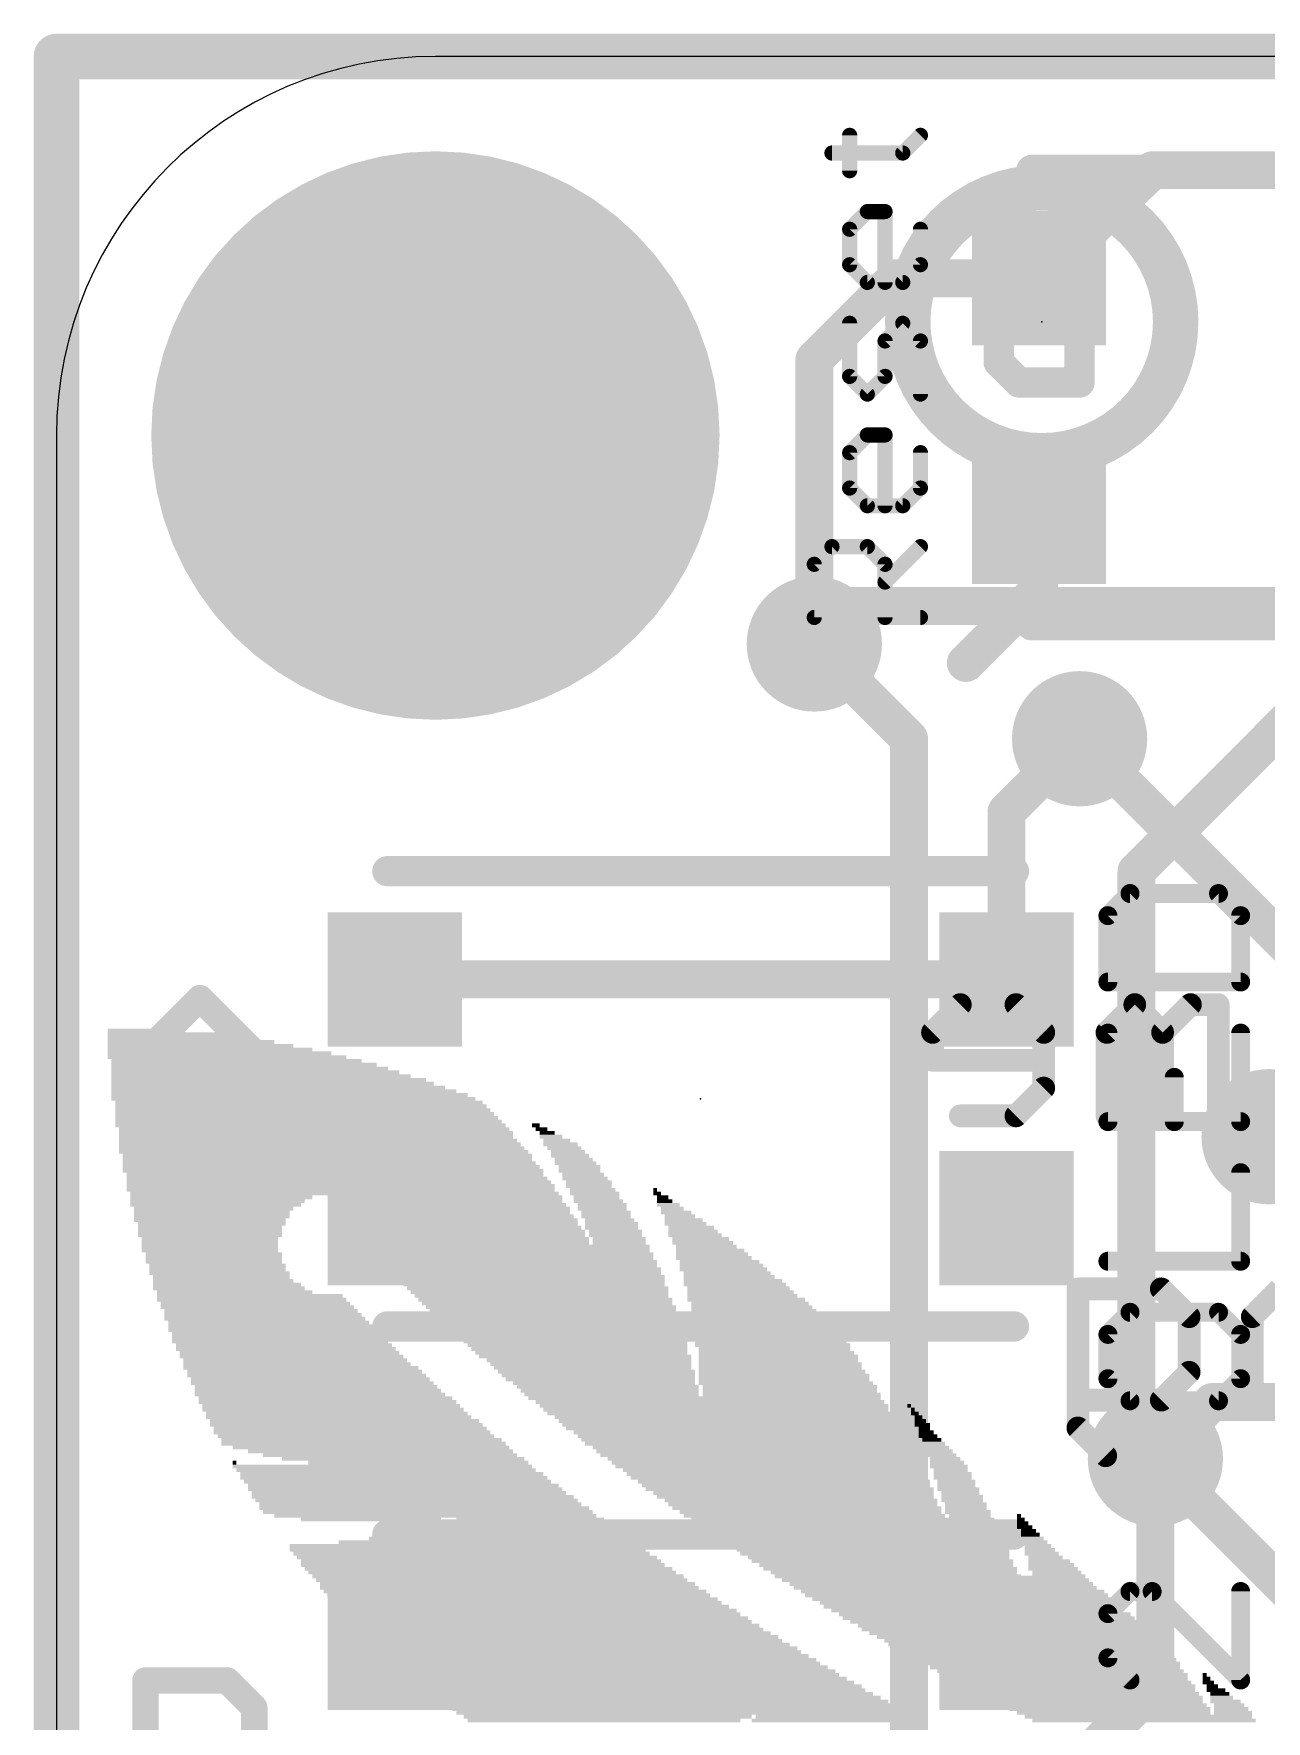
# Model space of a CAD drawing. Extents: x -0.2 to 51, y -0.2 to 23.
# Drawn here: x -0.15 to 8.11, y 11.7 to 23.01 of the extents above; entities that cross this region are included whole.
import ezdxf

# ---------------------------------------------------------------- set-up
doc = ezdxf.new("R2010")
doc.units = 0
for name, color, linetype in [('1', 12, 'CONTINUOUS'), ('16', 132, 'CONTINUOUS'), ('17', 110, 'CONTINUOUS'), ('18', 110, 'CONTINUOUS'), ('20', 53, 'CONTINUOUS'), ('21', 40, 'CONTINUOUS'), ('22', 6, 'CONTINUOUS'), ('23', 53, 'CONTINUOUS'), ('24', 53, 'CONTINUOUS')]:
    doc.layers.add(name, color=color, linetype=linetype)

# ---------------------------------------------------------------- blocks, each defined once
blk = doc.blocks.new('ROUNDP')
at = {"const_width": 0.5}
blk.add_lwpolyline([(0, -0.25, 1), (0, 0.25, 1), (0, -0.25)], format="xyb", dxfattribs=at)
blk = doc.blocks.new('RECT')
blk.add_solid([(-0.5, -0.5), (0.5, -0.5), (-0.5, 0.5), (0.5, 0.5)])
blk = doc.blocks.new('ROUNDV')
at = {"const_width": 0.5}
blk.add_lwpolyline([(0, -0.25, 1), (0, 0.25, 1), (0, -0.25)], format="xyb", dxfattribs=at)

msp = doc.modelspace()

# ---------------------------------------------------------------- linework, layer by layer
at = {"layer": '1'}
for points, const_width in [([(0, 22.86), (0, 0)], 0.3048), ([(50.8, 22.86), (0, 22.86)], 0.3048), ([(6.586, 21.374), (7.348, 22.098)], 0.254), ([(7.348, 22.098), (10.668, 22.098)], 0.254), ([(5.08, 20.828), (5.626, 21.374)], 0.254), ([(5.626, 21.374), (6.586, 21.374)], 0.254), ([(5.08, 18.923), (5.08, 20.828)], 0.254), ([(6.586, 19.774), (6.586, 19.286)], 0.254), ([(6.586, 19.286), (6.096, 18.796)], 0.254), ([(8.636, 18.796), (7.239, 17.399)], 0.254), ([(6.858, 18.288), (6.368, 17.798)], 0.254), ([(6.368, 17.798), (6.368, 16.675)], 0.254), ([(7.239, 17.399), (7.239, 13.716)], 0.254), ([(6.368, 16.675), (2.268, 16.675)], 0.254), ([(7.366, 13.462), (7.747, 13.843)], 0.254), ([(7.747, 13.843), (9.337, 13.843)], 0.254), ([(7.239, 13.716), (7.366, 13.462)], 0.254)]:
    msp.add_lwpolyline(points, dxfattribs=dict(at, const_width=const_width))
for points, const_width in [([(0.0762, 22.86, 1), (-0.0762, 22.86)], 0.1524), ([(0, 22.9362, 1), (0, 22.7838)], 0.1524), ([(7.348, 22.1615, 1), (7.348, 22.0345)], 0.127), ([(7.3917, 22.052, 1), (7.3043, 22.144)], 0.127), ([(5.626, 21.4375, 1), (5.626, 21.3105)], 0.127), ([(5.6709, 21.3291, 1), (5.5811, 21.4189)], 0.127), ([(6.586, 21.3105, 1), (6.586, 21.4375)], 0.127), ([(6.5423, 21.42, 1), (6.6297, 21.328)], 0.127), ([(5.1435, 20.828, 1), (5.0165, 20.828)], 0.127), ([(5.0351, 20.8729, 1), (5.1249, 20.7831)], 0.127), ([(6.6495, 19.774, 1), (6.5225, 19.774)], 0.127), ([(6.5225, 19.286, 1), (6.6495, 19.286)], 0.127), ([(6.6309, 19.2411, 1), (6.5411, 19.3309)], 0.127), ([(5.0165, 18.923, 1), (5.1435, 18.923)], 0.127), ([(6.0511, 18.8409, 1), (6.1409, 18.7511)], 0.127), ([(6.9029, 18.2431, 1), (6.8131, 18.3329)], 0.127), ([(6.4315, 17.798, 1), (6.3045, 17.798)], 0.127), ([(6.3231, 17.8429, 1), (6.4129, 17.7531)], 0.127), ([(7.3025, 17.399, 1), (7.1755, 17.399)], 0.127), ([(7.1941, 17.4439, 1), (7.2839, 17.3541)], 0.127), ([(2.268, 16.7385, 1), (2.268, 16.6115)], 0.127), ([(6.3045, 16.675, 1), (6.4315, 16.675)], 0.127), ([(6.368, 16.6115, 1), (6.368, 16.7385)], 0.127), ([(7.747, 13.9065, 1), (7.747, 13.7795)], 0.127), ([(7.7919, 13.7981, 1), (7.7021, 13.8879)], 0.127), ([(7.2958, 13.7444, 1), (7.1822, 13.6876)], 0.127), ([(7.1755, 13.716, 1), (7.3025, 13.716)], 0.127), ([(7.3211, 13.5069, 1), (7.4109, 13.4171)], 0.127), ([(7.3092, 13.4336, 1), (7.4228, 13.4904)], 0.127)]:
    msp.add_lwpolyline(points, format="xyb", dxfattribs=dict(at, const_width=const_width))
at = {"layer": '16'}
for points, const_width in [([(0, 22.86), (0, 0)], 0.3048), ([(50.8, 22.86), (0, 22.86)], 0.3048), ([(5.08, 18.923), (5.334, 19.177)], 0.254), ([(5.334, 19.177), (10.414, 19.177)], 0.254), ([(5.715, 18.288), (5.08, 18.923)], 0.254), ([(5.715, 4.445), (5.715, 18.288)], 0.254), ([(8.636, 16.51), (6.858, 18.288)], 0.254), ([(7.366, 11.938), (7.366, 13.462)], 0.254), ([(7.366, 13.462), (9.977, 10.851)], 0.254), ([(6.35, 10.922), (7.366, 11.938)], 0.254)]:
    msp.add_lwpolyline(points, dxfattribs=dict(at, const_width=const_width))
for points, const_width in [([(0.0762, 22.86, 1), (-0.0762, 22.86)], 0.1524), ([(0, 22.9362, 1), (0, 22.7838)], 0.1524), ([(5.334, 19.2405, 1), (5.334, 19.1135)], 0.127), ([(5.3789, 19.1321, 1), (5.2891, 19.2219)], 0.127), ([(5.1249, 18.9679, 1), (5.0351, 18.8781)], 0.127), ([(5.0351, 18.9679, 1), (5.1249, 18.8781)], 0.127), ([(5.7785, 18.288, 1), (5.6515, 18.288)], 0.127), ([(5.6701, 18.2431, 1), (5.7599, 18.3329)], 0.127), ([(6.9029, 18.3329, 1), (6.8131, 18.2431)], 0.127), ([(7.4295, 13.462, 1), (7.3025, 13.462)], 0.127), ([(7.4109, 13.5069, 1), (7.3211, 13.4171)], 0.127), ([(7.3025, 11.938, 1), (7.4295, 11.938)], 0.127), ([(7.4109, 11.8931, 1), (7.3211, 11.9829)], 0.127)]:
    msp.add_lwpolyline(points, format="xyb", dxfattribs=dict(at, const_width=const_width))
at = {"layer": '20'}
for p, q in [((48.26, 22.86), (2.54, 22.86)), ((48.26, 22.86), (2.54, 22.86)), ((0, 20.32), (0, 2.54)), ((0, 20.32), (0, 2.54))]:
    msp.add_line(p, q, dxfattribs=at)
msp.add_arc((2.54, 20.32), 2.54, 90, 180, dxfattribs=at)
msp.add_arc((2.54, 20.32), 2.54, 90, 180, dxfattribs=at)
at = {"layer": '21'}
for points, const_width in [([(5.3167, 22.0945), (5.3167, 22.3317)], 0.1016), ([(5.6726, 22.2131), (5.7912, 22.3317)], 0.1016), ([(5.198, 22.2131), (5.6726, 22.2131)], 0.1016), ([(6.536, 22.0994), (10.736, 22.0994)], 0.2032), ([(5.3167, 21.702), (5.4353, 21.8206)], 0.1016), ([(5.4353, 21.8206), (5.5539, 21.8206)], 0.1016), ([(5.5539, 21.8206), (5.5539, 21.346)], 0.1016), ([(5.3167, 21.4647), (5.3167, 21.702)], 0.1016), ([(5.7912, 21.702), (5.7912, 21.4647)], 0.1016), ([(5.4353, 21.346), (5.3167, 21.4647)], 0.1016), ([(5.7912, 21.4647), (5.6726, 21.346)], 0.1016), ([(5.6726, 21.346), (5.4353, 21.346)], 0.1016), ([(5.3167, 20.7163), (5.3167, 21.0722)], 0.1016), ([(5.6726, 21.0722), (5.5539, 20.9535)], 0.1016), ([(5.7912, 20.9535), (5.6726, 21.0722)], 0.1016), ([(5.5539, 20.9535), (5.5539, 20.7163)], 0.1016), ([(5.7912, 20.5976), (5.7912, 20.9535)], 0.1016), ([(5.4353, 20.5976), (5.3167, 20.7163)], 0.1016), ([(5.5539, 20.7163), (5.4353, 20.5976)], 0.1016), ([(5.3167, 20.2051), (5.4353, 20.3238)], 0.1016), ([(5.4353, 20.3238), (5.5539, 20.3238)], 0.1016), ([(5.5539, 20.3238), (5.5539, 19.8492)], 0.1016), ([(5.3167, 19.9679), (5.3167, 20.2051)], 0.1016), ([(5.7912, 20.2051), (5.7912, 19.9679)], 0.1016), ([(5.4353, 19.8492), (5.3167, 19.9679)], 0.1016), ([(5.7912, 19.9679), (5.6726, 19.8492)], 0.1016), ([(5.6726, 19.8492), (5.4353, 19.8492)], 0.1016), ([(5.0794, 19.4567), (5.198, 19.5753)], 0.1016), ([(5.198, 19.5753), (5.4353, 19.5753)], 0.1016), ([(5.4353, 19.5753), (5.5539, 19.4567)], 0.1016), ([(5.5539, 19.3381), (5.7912, 19.5753)], 0.1016), ([(5.0794, 19.1008), (5.0794, 19.4567)], 0.1016), ([(5.5539, 19.4567), (5.5539, 19.1008)], 0.1016), ([(5.7912, 19.1008), (5.0794, 19.1008)], 0.1016), ([(10.736, 19.0486), (6.536, 19.0486)], 0.2032), ([(2.218, 17.4004), (6.418, 17.4004)], 0.2032), ([(7.196, 17.2509), (7.0477, 17.1026)], 0.127), ([(7.7892, 17.2509), (7.196, 17.2509)], 0.127), ([(7.9375, 17.1026), (7.7892, 17.2509)], 0.127), ([(7.0477, 17.1026), (7.0477, 16.6577)], 0.127), ([(7.9375, 16.6577), (7.9375, 17.1026)], 0.127), ([(0.5969, 16.1847), (0.9613, 16.549)], 0.1778), ([(0.9613, 16.549), (1.3257, 16.1847)], 0.1778), ([(7.0477, 16.6577), (7.9375, 16.6577)], 0.127), ([(7.0477, 16.3153), (7.0477, 15.7222)], 0.127), ([(7.9375, 15.7222), (7.9375, 16.3153)], 0.127), ([(0.5969, 15.4559), (0.5969, 16.1847)], 0.1778), ([(1.3257, 16.1847), (1.3257, 15.4559)], 0.1778), ([(0.5969, 16.0025), (1.3257, 16.0025)], 0.1778), ([(7.4926, 15.7222), (7.4926, 16.0188)], 0.127), ([(7.0477, 15.7222), (7.9375, 15.7222)], 0.127), ([(7.9375, 14.7866), (7.9375, 15.3798)], 0.127), ([(7.0477, 14.7866), (7.9375, 14.7866)], 0.127), ([(7.196, 14.4443), (7.0477, 14.296)], 0.127), ([(7.7892, 14.4443), (7.196, 14.4443)], 0.127), ([(7.9375, 14.296), (7.7892, 14.4443)], 0.127), ([(6.418, 14.3496), (2.218, 14.3496)], 0.2032), ([(7.0477, 14.296), (7.0477, 13.9994)], 0.127), ([(7.9375, 13.9994), (7.9375, 14.296)], 0.127), ([(7.0477, 13.9994), (7.196, 13.8511)], 0.127), ([(7.7892, 13.8511), (7.9375, 13.9994)], 0.127), ([(7.196, 13.8511), (7.7892, 13.8511)], 0.127), ([(2.218, 12.9554), (6.418, 12.9554)], 0.2032), ([(7.196, 12.5733), (7.0477, 12.425)], 0.127), ([(7.3443, 12.5733), (7.196, 12.5733)], 0.127), ([(7.9375, 11.9801), (7.3443, 12.5733)], 0.127), ([(7.9375, 12.5733), (7.9375, 11.9801)], 0.127), ([(7.0477, 12.425), (7.0477, 12.1284)], 0.127), ([(7.0477, 12.1284), (7.196, 11.9801)], 0.127), ([(0.5969, 10.8839), (0.5969, 11.977)], 0.1778), ([(0.5969, 11.977), (1.1435, 11.977)], 0.1778), ([(1.1435, 11.977), (1.3257, 11.7948)], 0.1778), ([(1.3257, 11.7948), (1.3257, 11.6127)], 0.1778)]:
    msp.add_lwpolyline(points, dxfattribs=dict(at, const_width=const_width))
for points, const_width in [([(5.3421, 22.3317, 1), (5.2913, 22.3317)], 0.0508), ([(5.8092, 22.3138, 1), (5.7732, 22.3497)], 0.0508), ([(5.198, 22.2385, 1), (5.198, 22.1877)], 0.0508), ([(5.6546, 22.2311, 1), (5.6905, 22.1951)], 0.0508), ([(5.6726, 22.1877, 1), (5.6726, 22.2385)], 0.0508), ([(6.536, 22.1502, 1), (6.536, 22.0486)], 0.1016), ([(5.2913, 22.0945, 1), (5.3421, 22.0945)], 0.0508), ([(5.4353, 21.846, 1), (5.4353, 21.7952)], 0.0508), ([(5.4533, 21.8026, 1), (5.4173, 21.8385)], 0.0508), ([(5.5793, 21.8206, 1), (5.5285, 21.8206)], 0.0508), ([(5.5539, 21.7952, 1), (5.5539, 21.846)], 0.0508), ([(5.3421, 21.702, 1), (5.2913, 21.702)], 0.0508), ([(5.2987, 21.7199, 1), (5.3346, 21.684)], 0.0508), ([(5.8166, 21.702, 1), (5.7658, 21.702)], 0.0508), ([(5.3346, 21.4826, 1), (5.2987, 21.4467)], 0.0508), ([(5.2913, 21.4647, 1), (5.3421, 21.4647)], 0.0508), ([(5.7658, 21.4647, 1), (5.8166, 21.4647)], 0.0508), ([(5.8092, 21.4467, 1), (5.7732, 21.4826)], 0.0508), ([(5.4353, 21.3714, 1), (5.4353, 21.3206)], 0.0508), ([(5.4173, 21.3281, 1), (5.4533, 21.364)], 0.0508), ([(5.6546, 21.364, 1), (5.6905, 21.3281)], 0.0508), ([(5.6726, 21.3206, 1), (5.6726, 21.3714)], 0.0508), ([(5.5285, 21.346, 1), (5.5793, 21.346)], 0.0508), ([(5.3421, 21.0722, 1), (5.2913, 21.0722)], 0.0508), ([(5.6905, 21.0901, 1), (5.6546, 21.0542)], 0.0508), ([(5.6905, 21.0542, 1), (5.6546, 21.0901)], 0.0508), ([(5.5793, 20.9535, 1), (5.5285, 20.9535)], 0.0508), ([(5.536, 20.9715, 1), (5.5719, 20.9356)], 0.0508), ([(5.8166, 20.9535, 1), (5.7658, 20.9535)], 0.0508), ([(5.7732, 20.9356, 1), (5.8092, 20.9715)], 0.0508), ([(5.3346, 20.7342, 1), (5.2987, 20.6983)], 0.0508), ([(5.2913, 20.7163, 1), (5.3421, 20.7163)], 0.0508), ([(5.5285, 20.7163, 1), (5.5793, 20.7163)], 0.0508), ([(5.5719, 20.6983, 1), (5.536, 20.7342)], 0.0508), ([(5.4173, 20.6156, 1), (5.4533, 20.5797)], 0.0508), ([(5.4173, 20.5797, 1), (5.4533, 20.6156)], 0.0508), ([(5.7658, 20.5976, 1), (5.8166, 20.5976)], 0.0508), ([(5.4353, 20.3492, 1), (5.4353, 20.2984)], 0.0508), ([(5.4533, 20.3058, 1), (5.4173, 20.3417)], 0.0508), ([(5.5793, 20.3238, 1), (5.5285, 20.3238)], 0.0508), ([(5.5539, 20.2984, 1), (5.5539, 20.3492)], 0.0508), ([(5.3421, 20.2051, 1), (5.2913, 20.2051)], 0.0508), ([(5.2987, 20.2231, 1), (5.3346, 20.1872)], 0.0508), ([(5.8166, 20.2051, 1), (5.7658, 20.2051)], 0.0508), ([(5.3346, 19.9858, 1), (5.2987, 19.9499)], 0.0508), ([(5.8092, 19.9499, 1), (5.7732, 19.9858)], 0.0508), ([(5.2913, 19.9679, 1), (5.3421, 19.9679)], 0.0508), ([(5.7658, 19.9679, 1), (5.8166, 19.9679)], 0.0508), ([(5.4353, 19.8746, 1), (5.4353, 19.8238)], 0.0508), ([(5.4173, 19.8313, 1), (5.4533, 19.8672)], 0.0508), ([(5.5285, 19.8492, 1), (5.5793, 19.8492)], 0.0508), ([(5.6546, 19.8672, 1), (5.6905, 19.8313)], 0.0508), ([(5.6726, 19.8238, 1), (5.6726, 19.8746)], 0.0508), ([(5.198, 19.6007, 1), (5.198, 19.5499)], 0.0508), ([(5.216, 19.5574, 1), (5.1801, 19.5933)], 0.0508), ([(5.4533, 19.5933, 1), (5.4173, 19.5574)], 0.0508), ([(5.4353, 19.5499, 1), (5.4353, 19.6007)], 0.0508), ([(5.8092, 19.5574, 1), (5.7732, 19.5933)], 0.0508), ([(5.0614, 19.4747, 1), (5.0974, 19.4387)], 0.0508), ([(5.1048, 19.4567, 1), (5.054, 19.4567)], 0.0508), ([(5.5793, 19.4567, 1), (5.5285, 19.4567)], 0.0508), ([(5.536, 19.4387, 1), (5.5719, 19.4747)], 0.0508), ([(5.536, 19.356, 1), (5.5719, 19.3201)], 0.0508), ([(5.0794, 19.1262, 1), (5.0794, 19.0754)], 0.0508), ([(5.054, 19.1008, 1), (5.1048, 19.1008)], 0.0508), ([(5.5285, 19.1008, 1), (5.5793, 19.1008)], 0.0508), ([(5.7912, 19.0754, 1), (5.7912, 19.1262)], 0.0508), ([(6.536, 19.0994, 1), (6.536, 18.9978)], 0.1016), ([(2.218, 17.4512, 1), (2.218, 17.3496)], 0.1016), ([(6.418, 17.3496, 1), (6.418, 17.4512)], 0.1016), ([(7.196, 17.2826, 1), (7.196, 17.2191)], 0.0635), ([(7.2185, 17.2284, 1), (7.1736, 17.2733)], 0.0635), ([(7.8117, 17.2733, 1), (7.7668, 17.2284)], 0.0635), ([(7.7892, 17.2191, 1), (7.7892, 17.2826)], 0.0635), ([(7.0795, 17.1026, 1), (7.016, 17.1026)], 0.0635), ([(7.0253, 17.125, 1), (7.0702, 17.0801)], 0.0635), ([(7.9692, 17.1026, 1), (7.9058, 17.1026)], 0.0635), ([(7.915, 17.0801, 1), (7.96, 17.125)], 0.0635), ([(0.9927, 16.5805, 1), (0.9298, 16.5176)], 0.0889), ([(0.9927, 16.5176, 1), (0.9298, 16.5805)], 0.0889), ([(7.0477, 16.6894, 1), (7.0477, 16.6259)], 0.0635), ([(7.016, 16.6577, 1), (7.0795, 16.6577)], 0.0635), ([(7.9058, 16.6577, 1), (7.9692, 16.6577)], 0.0635), ([(7.9375, 16.6259, 1), (7.9375, 16.6894)], 0.0635), ([(7.0795, 16.3153, 1), (7.016, 16.3153)], 0.0635), ([(7.9692, 16.3153, 1), (7.9058, 16.3153)], 0.0635), ([(0.6413, 16.1847, 1), (0.5524, 16.1847)], 0.0889), ([(0.5655, 16.2161, 1), (0.6283, 16.1532)], 0.0889), ([(1.3701, 16.1847, 1), (1.2812, 16.1847)], 0.0889), ([(1.2942, 16.1532, 1), (1.3571, 16.2161)], 0.0889), ([(0.5969, 16.0469, 1), (0.5969, 15.958)], 0.0889), ([(1.3257, 15.958, 1), (1.3257, 16.0469)], 0.0889), ([(7.5244, 16.0188, 1), (7.4609, 16.0188)], 0.0635), ([(7.0477, 15.7539, 1), (7.0477, 15.6904)], 0.0635), ([(7.016, 15.7222, 1), (7.0795, 15.7222)], 0.0635), ([(7.4609, 15.7222, 1), (7.5244, 15.7222)], 0.0635), ([(7.9058, 15.7222, 1), (7.9692, 15.7222)], 0.0635), ([(7.9375, 15.6904, 1), (7.9375, 15.7539)], 0.0635), ([(0.5524, 15.4559, 1), (0.6413, 15.4559)], 0.0889), ([(1.2812, 15.4559, 1), (1.3701, 15.4559)], 0.0889), ([(7.9692, 15.3798, 1), (7.9058, 15.3798)], 0.0635), ([(7.0477, 14.8184, 1), (7.0477, 14.7549)], 0.0635), ([(7.9058, 14.7866, 1), (7.9692, 14.7866)], 0.0635), ([(7.9375, 14.7549, 1), (7.9375, 14.8184)], 0.0635), ([(7.196, 14.4761, 1), (7.196, 14.4126)], 0.0635), ([(7.2185, 14.4219, 1), (7.1736, 14.4668)], 0.0635), ([(7.8117, 14.4668, 1), (7.7668, 14.4219)], 0.0635), ([(7.7892, 14.4126, 1), (7.7892, 14.4761)], 0.0635), ([(2.218, 14.4004, 1), (2.218, 14.2988)], 0.1016), ([(6.418, 14.2988, 1), (6.418, 14.4004)], 0.1016), ([(7.0795, 14.296, 1), (7.016, 14.296)], 0.0635), ([(7.0253, 14.3185, 1), (7.0702, 14.2736)], 0.0635), ([(7.9692, 14.296, 1), (7.9058, 14.296)], 0.0635), ([(7.915, 14.2736, 1), (7.96, 14.3185)], 0.0635), ([(7.0702, 14.0219, 1), (7.0253, 13.977)], 0.0635), ([(7.016, 13.9994, 1), (7.0795, 13.9994)], 0.0635), ([(7.9058, 13.9994, 1), (7.9692, 13.9994)], 0.0635), ([(7.96, 13.977, 1), (7.915, 14.0219)], 0.0635), ([(7.196, 13.8829, 1), (7.196, 13.8194)], 0.0635), ([(7.7892, 13.8194, 1), (7.7892, 13.8829)], 0.0635), ([(7.1736, 13.8287, 1), (7.2185, 13.8736)], 0.0635), ([(7.7668, 13.8736, 1), (7.8117, 13.8287)], 0.0635), ([(2.218, 13.0062, 1), (2.218, 12.9046)], 0.1016), ([(6.418, 12.9046, 1), (6.418, 13.0062)], 0.1016), ([(7.196, 12.605, 1), (7.196, 12.5415)], 0.0635), ([(7.2185, 12.5508, 1), (7.1736, 12.5957)], 0.0635), ([(7.3668, 12.5957, 1), (7.3219, 12.5508)], 0.0635), ([(7.3443, 12.5415, 1), (7.3443, 12.605)], 0.0635), ([(7.9692, 12.5733, 1), (7.9058, 12.5733)], 0.0635), ([(7.0795, 12.425, 1), (7.016, 12.425)], 0.0635), ([(7.0253, 12.4474, 1), (7.0702, 12.4025)], 0.0635), ([(7.0702, 12.1508, 1), (7.0253, 12.1059)], 0.0635), ([(7.016, 12.1284, 1), (7.0795, 12.1284)], 0.0635), ([(0.6413, 11.977, 1), (0.5524, 11.977)], 0.0889), ([(0.5969, 12.0215, 1), (0.5969, 11.9326)], 0.0889), ([(1.1749, 12.0085, 1), (1.112, 11.9456)], 0.0889), ([(1.1435, 11.9326, 1), (1.1435, 12.0215)], 0.0889), ([(7.1736, 11.9576, 1), (7.2185, 12.0025)], 0.0635), ([(7.9058, 11.9801, 1), (7.9692, 11.9801)], 0.0635), ([(7.915, 11.9576, 1), (7.96, 12.0025)], 0.0635), ([(1.3701, 11.7948, 1), (1.2812, 11.7948)], 0.0889), ([(1.2942, 11.7634, 1), (1.3571, 11.8263)], 0.0889)]:
    msp.add_lwpolyline(points, format="xyb", dxfattribs=dict(at, const_width=const_width))
at = {"layer": '22'}
for points, const_width in [([(6.604, 20.184, 1), (6.604, 21.98, 1), (6.604, 20.184)], 0.3048), ([(6.4513, 21.5399, 1), (6.4513, 21.4383)], 0.1016), ([(6.4872, 21.4532, 1), (6.4153, 21.525)], 0.1016), ([(6.9088, 21.4891, 1), (6.8072, 21.4891)], 0.1016), ([(6.858, 21.4383, 1), (6.858, 21.5399)], 0.1016), ([(6.3665, 21.3535, 1), (6.2649, 21.3535)], 0.1016), ([(6.2798, 21.3894, 1), (6.3516, 21.3176)], 0.1016), ([(6.3516, 20.8471, 1), (6.2798, 20.7753)], 0.1016), ([(6.2649, 20.8112, 1), (6.3665, 20.8112)], 0.1016), ([(6.4513, 20.7264, 1), (6.4513, 20.6248)], 0.1016), ([(6.4153, 20.6397, 1), (6.4872, 20.7115)], 0.1016), ([(6.8072, 20.6756, 1), (6.9088, 20.6756)], 0.1016), ([(6.858, 20.6248, 1), (6.858, 20.7264)], 0.1016), ([(6.0585, 16.5445, 1), (6.0585, 16.4683)], 0.0762), ([(6.0855, 16.4795, 1), (6.0316, 16.5333)], 0.0762), ([(6.4583, 16.5333, 1), (6.4044, 16.4795)], 0.0762), ([(6.4314, 16.4683, 1), (6.4314, 16.5445)], 0.0762), ([(7.2549, 16.5333, 1), (7.201, 16.4795)], 0.0762), ([(7.2549, 16.4795, 1), (7.201, 16.5333)], 0.0762), ([(7.6008, 16.5445, 1), (7.6008, 16.4683)], 0.0762), ([(7.6277, 16.4795, 1), (7.5738, 16.5333)], 0.0762), ([(7.8253, 16.5064, 1), (7.7491, 16.5064)], 0.0762), ([(7.7872, 16.4683, 1), (7.7872, 16.5445)], 0.0762), ([(5.8451, 16.3469, 1), (5.899, 16.293)], 0.0762), ([(5.9102, 16.32, 1), (5.834, 16.32)], 0.0762), ([(6.6559, 16.32, 1), (6.5797, 16.32)], 0.0762), ([(6.5909, 16.293, 1), (6.6447, 16.3469)], 0.0762), ([(7.0145, 16.3469, 1), (7.0684, 16.293)], 0.0762), ([(7.0796, 16.32, 1), (7.0034, 16.32)], 0.0762), ([(7.4524, 16.32, 1), (7.3762, 16.32)], 0.0762), ([(7.3874, 16.3469, 1), (7.4413, 16.293)], 0.0762), ([(7.3874, 16.293, 1), (7.4413, 16.3469)], 0.0762), ([(5.8721, 16.1716, 1), (5.8721, 16.0954)], 0.0762), ([(5.834, 16.1335, 1), (5.9102, 16.1335)], 0.0762), ([(6.6178, 16.0954, 1), (6.6178, 16.1716)], 0.0762), ([(6.5797, 15.9471, 1), (6.6559, 15.9471)], 0.0762), ([(6.6447, 15.9202, 1), (6.5909, 15.9741)], 0.0762), ([(6.0585, 15.7988, 1), (6.0585, 15.7226)], 0.0762), ([(6.4314, 15.7226, 1), (6.4314, 15.7988)], 0.0762), ([(6.4044, 15.7876, 1), (6.4583, 15.7338)], 0.0762), ([(7.0034, 15.7607, 1), (7.0796, 15.7607)], 0.0762), ([(7.3762, 15.7607, 1), (7.4524, 15.7607)], 0.0762), ([(7.7491, 15.7607, 1), (7.8253, 15.7607)], 0.0762), ([(6.8847, 14.6014, 1), (6.8085, 14.6014)], 0.0762), ([(6.8466, 14.6395, 1), (6.8466, 14.5633)], 0.0762), ([(7.4328, 14.6283, 1), (7.3789, 14.5745)], 0.0762), ([(7.4059, 14.5633, 1), (7.4059, 14.6395)], 0.0762), ([(7.6304, 14.415, 1), (7.5542, 14.415)], 0.0762), ([(7.5653, 14.388, 1), (7.6192, 14.4419)], 0.0762), ([(7.989, 14.4419, 1), (8.0429, 14.388)], 0.0762), ([(8.0541, 14.415, 1), (7.9779, 14.415)], 0.0762), ([(7.5542, 14.0421, 1), (7.6304, 14.0421)], 0.0762), ([(7.6192, 14.0152, 1), (7.5653, 14.0691)], 0.0762), ([(6.8466, 13.8938, 1), (6.8466, 13.8176)], 0.0762), ([(7.3789, 13.8826, 1), (7.4328, 13.8288)], 0.0762), ([(7.4059, 13.8176, 1), (7.4059, 13.8938)], 0.0762), ([(7.9779, 13.8557, 1), (8.0541, 13.8557)], 0.0762), ([(6.8735, 13.6962, 1), (6.8196, 13.6423)], 0.0762), ([(6.8085, 13.6693, 1), (6.8847, 13.6693)], 0.0762), ([(7.033, 13.521, 1), (7.033, 13.4448)], 0.0762), ([(7.0061, 13.4559, 1), (7.06, 13.5098)], 0.0762), ([(7.2194, 13.4448, 1), (7.2194, 13.521)], 0.0762)]:
    msp.add_lwpolyline(points, format="xyb", dxfattribs=dict(at, const_width=const_width))
for points, const_width in [([(6.3157, 21.3535), (6.4513, 21.4891)], 0.2032), ([(6.4513, 21.4891), (6.858, 21.4891)], 0.2032), ([(6.858, 21.4891), (6.858, 20.6756)], 0.2032), ([(6.3157, 20.8112), (6.3157, 21.3535)], 0.2032), ([(6.4513, 20.6756), (6.3157, 20.8112)], 0.2032), ([(6.858, 20.6756), (6.4513, 20.6756)], 0.2032), ([(6.0585, 16.5064), (5.8721, 16.32)], 0.1524), ([(6.4314, 16.5064), (6.0585, 16.5064)], 0.1524), ([(6.6178, 16.32), (6.4314, 16.5064)], 0.1524), ([(7.2279, 16.5064), (7.0415, 16.32)], 0.1524), ([(7.4143, 16.32), (7.2279, 16.5064)], 0.1524), ([(7.6008, 16.5064), (7.4143, 16.32)], 0.1524), ([(7.7872, 16.5064), (7.6008, 16.5064)], 0.1524), ([(7.7872, 15.7607), (7.7872, 16.5064)], 0.1524), ([(5.8721, 16.32), (5.8721, 16.1335)], 0.1524), ([(6.6178, 15.9471), (6.6178, 16.32)], 0.1524), ([(7.0415, 16.32), (7.0415, 15.7607)], 0.1524), ([(7.4143, 16.32), (7.4143, 15.7607)], 0.1524), ([(5.8721, 16.1335), (6.6178, 16.1335)], 0.1524), ([(6.4314, 15.7607), (6.6178, 15.9471)], 0.1524), ([(6.0585, 15.7607), (6.4314, 15.7607)], 0.1524), ([(6.8466, 13.6693), (6.8466, 14.6014)], 0.1524), ([(6.8466, 14.6014), (7.4059, 14.6014)], 0.1524), ([(7.4059, 14.6014), (7.5923, 14.415)], 0.1524), ([(8.2024, 14.6014), (8.016, 14.415)], 0.1524), ([(7.5923, 14.415), (7.5923, 14.0421)], 0.1524), ([(8.016, 14.415), (8.016, 13.8557)], 0.1524), ([(7.5923, 14.0421), (7.4059, 13.8557)], 0.1524), ([(7.4059, 13.8557), (6.8466, 13.8557)], 0.1524), ([(7.033, 13.4829), (6.8466, 13.6693)], 0.1524), ([(7.2194, 13.4829), (7.033, 13.4829)], 0.1524)]:
    msp.add_lwpolyline(points, dxfattribs=dict(at, const_width=const_width))
at = {"layer": '23'}
msp.add_point((4.318, 15.875), dxfattribs=at)
at = {"layer": '24'}
msp.add_point((6.604, 21.082), dxfattribs=at)

# ---------------------------------------------------------------- block references
at = {"layer": '1', "xscale": 0.9, "yscale": 0.9, "rotation": 180}
for p in [(6.586, 21.374), (6.586, 19.774), (2.268, 16.675), (6.368, 16.675), (2.268, 15.075), (6.368, 15.075)]:
    msp.add_blockref('RECT', p, dxfattribs=at)
at = {"layer": '1', "xscale": 0.9, "yscale": 0.9}
for p in [(2.268, 12.23), (6.368, 12.23)]:
    msp.add_blockref('RECT', p, dxfattribs=at)
at = {"layer": '17', "xscale": 3.81, "yscale": 3.81}
msp.add_blockref('ROUNDP', (2.54, 20.32), dxfattribs=at)
msp.add_blockref('ROUNDP', (2.54, 20.32), dxfattribs=at)
at = {"layer": '18', "xscale": 0.9064, "yscale": 0.9064}
for p in [(5.08, 18.923), (5.08, 18.923), (6.858, 18.288), (6.858, 18.288), (8.128, 15.621), (8.128, 15.621), (7.366, 13.462), (7.366, 13.462)]:
    msp.add_blockref('ROUNDV', p, dxfattribs=at)
at = {"layer": '22', "yscale": 0.0254, "rotation": 180}
for p, xscale in [((0.5715, 16.3322), 0.4572), ((0.7239, 16.3068), 0.762), ((0.8255, 16.2814), 0.9652), ((0.9017, 16.256), 1.1176), ((0.9652, 16.2306), 1.2446), ((1.0287, 16.2052), 1.3716), ((1.0922, 16.1798), 1.4986), ((1.143, 16.1544), 1.6002), ((1.2065, 16.129), 1.6764), ((1.2573, 16.1036), 1.778), ((1.2954, 16.0782), 1.8542), ((1.3335, 16.0528), 1.9304), ((1.3716, 16.0274), 2.0066), ((1.4224, 16.002), 2.1082), ((1.4478, 15.9766), 2.159), ((1.4859, 15.9512), 2.2352), ((1.524, 15.9258), 2.3114), ((1.5621, 15.9004), 2.3876), ((1.5875, 15.875), 2.4384), ((1.6256, 15.8496), 2.4638), ((1.6383, 15.8242), 2.4892), ((1.651, 15.7988), 2.5146), ((1.6637, 15.7734), 2.54), ((1.6764, 15.748), 2.5654), ((1.6891, 15.7226), 2.5908), ((1.7018, 15.6972), 2.6162), ((1.7272, 15.6718), 2.6162), ((1.7399, 15.6464), 2.6416), ((1.7399, 15.621), 2.6416), ((1.7526, 15.5956), 2.667), ((3.2131, 15.6972), 0.0508), ((3.2512, 15.6718), 0.0762), ((3.2893, 15.6464), 0.1016), ((3.3147, 15.621), 0.1524), ((3.3528, 15.5956), 0.1778), ((1.7653, 15.5702), 2.6924), ((1.778, 15.5448), 2.7178), ((1.7907, 15.5194), 2.7432), ((1.8161, 15.494), 2.7432), ((3.3782, 15.5702), 0.2286), ((3.4036, 15.5448), 0.2286), ((3.429, 15.5194), 0.2286), ((3.4417, 15.494), 0.254), ((1.8161, 15.4686), 2.7432), ((1.8288, 15.4432), 2.7686), ((1.8415, 15.4178), 2.794), ((1.8542, 15.3924), 2.8194), ((3.4671, 15.4686), 0.254), ((3.4798, 15.4432), 0.2794), ((3.5052, 15.4178), 0.2794), ((3.5052, 15.3924), 0.2794), ((1.8669, 15.367), 2.794), ((1.8796, 15.3416), 2.8194), ((1.8923, 15.3162), 2.8448), ((1.905, 15.2908), 2.8702), ((1.905, 15.2654), 2.8702), ((3.5306, 15.367), 0.2794), ((3.5433, 15.3416), 0.3048), ((3.5687, 15.3162), 0.3048), ((3.5687, 15.2908), 0.3048), ((3.5941, 15.2654), 0.3048), ((4.0132, 15.2654), 0.0254), ((1.9304, 15.24), 2.8702), ((1.1049, 15.2146), 1.2192), ((1.0795, 15.1892), 1.1684), ((1.0668, 15.1638), 1.143), ((2.667, 15.2146), 1.4478), ((2.6924, 15.1892), 1.397), ((2.7178, 15.1638), 1.397), ((3.6068, 15.24), 0.3302), ((3.6195, 15.2146), 0.3048), ((3.6322, 15.1892), 0.3302), ((3.6576, 15.1638), 0.3302), ((4.0259, 15.24), 0.0508), ((4.064, 15.2146), 0.0762), ((4.0767, 15.1892), 0.1016), ((4.1021, 15.1638), 0.1524), ((1.0541, 15.1384), 1.0668), ((1.0414, 15.113), 1.0414), ((1.0414, 15.0876), 1.0414), ((1.0287, 15.0622), 1.016), ((1.0414, 15.0368), 0.9906), ((2.7559, 15.1384), 1.3716), ((2.7559, 15.113), 1.3716), ((2.7813, 15.0876), 1.3716), ((2.8067, 15.0622), 1.3716), ((2.8067, 15.0368), 1.3716), ((3.6576, 15.1384), 0.3302), ((3.683, 15.113), 0.3302), ((3.683, 15.0876), 0.3302), ((3.7084, 15.0622), 0.3302), ((3.7211, 15.0368), 0.3556), ((4.1275, 15.1384), 0.1524), ((4.1529, 15.113), 0.2032), ((4.1783, 15.0876), 0.2032), ((4.2037, 15.0622), 0.254), ((4.2164, 15.0368), 0.2794), ((1.0287, 15.0114), 0.9652), ((1.0287, 14.986), 0.9652), ((1.0287, 14.9606), 0.9652), ((1.0287, 14.9352), 0.9144), ((2.8321, 15.0114), 1.3716), ((2.8448, 14.986), 1.397), ((2.8448, 14.9606), 1.397), ((2.8702, 14.9352), 1.397), ((3.7211, 15.0114), 0.3556), ((3.7465, 14.986), 0.3556), ((3.7465, 14.9606), 0.3556), ((3.7719, 14.9352), 0.3556), ((4.2545, 15.0114), 0.3048), ((4.2672, 14.986), 0.3302), ((4.2799, 14.9606), 0.3556), ((4.318, 14.9352), 0.381), ((1.0287, 14.9098), 0.9144), ((1.0287, 14.8844), 0.9144), ((1.0287, 14.859), 0.9144), ((1.0541, 14.8336), 0.9144), ((1.0541, 14.8082), 0.9144), ((3.0734, 14.8336), 1.8542), ((3.0734, 14.8082), 1.8542), ((2.8702, 14.9098), 1.397), ((3.0734, 14.8844), 1.8034), ((3.0734, 14.859), 1.8034), ((3.7719, 14.9098), 0.3556), ((4.3307, 14.9098), 0.4064), ((4.3561, 14.8844), 0.4064), ((4.3815, 14.859), 0.4572), ((4.3942, 14.8336), 0.4826), ((4.4069, 14.8082), 0.508), ((1.0541, 14.7828), 0.9144), ((1.0795, 14.7574), 0.9144), ((1.0795, 14.732), 0.9144), ((1.0922, 14.7066), 0.9398), ((3.0988, 14.7828), 1.8542), ((3.1115, 14.7574), 1.8288), ((3.1369, 14.732), 1.8288), ((3.1496, 14.7066), 1.8034), ((4.445, 14.7828), 0.5334), ((4.4577, 14.7574), 0.5588), ((4.4704, 14.732), 0.5842), ((4.4958, 14.7066), 0.5842), ((1.1049, 14.6812), 0.9144), ((1.1176, 14.6558), 0.9398), ((1.143, 14.6304), 0.9906), ((1.1557, 14.605), 1.016), ((1.1938, 14.5796), 1.0414), ((3.175, 14.6812), 1.8034), ((3.1877, 14.6558), 1.778), ((3.2004, 14.6304), 1.7526), ((3.2258, 14.605), 1.7526), ((3.2385, 14.5796), 1.7272), ((4.5085, 14.6812), 0.6096), ((4.5339, 14.6558), 0.6604), ((4.5466, 14.6304), 0.6858), ((4.572, 14.605), 0.6858), ((4.5847, 14.5796), 0.7112), ((1.2954, 14.5542), 1.2446), ((1.3081, 14.5288), 1.27), ((1.3335, 14.5034), 1.27), ((1.3462, 14.478), 1.2954), ((3.2512, 14.5542), 1.7018), ((3.2766, 14.5288), 1.7018), ((3.2893, 14.5034), 1.6764), ((3.3147, 14.478), 1.6764), ((4.5974, 14.5542), 0.7366), ((4.6228, 14.5288), 0.7874), ((4.6482, 14.5034), 0.7874), ((4.6609, 14.478), 0.8128), ((1.3716, 14.4526), 1.2954), ((1.3843, 14.4272), 1.3208), ((1.397, 14.4018), 1.3462), ((1.4224, 14.3764), 1.3462), ((1.4351, 14.351), 1.3716), ((3.3274, 14.4526), 1.651), ((3.3401, 14.4272), 1.6256), ((3.3655, 14.4018), 1.6256), ((3.3782, 14.3764), 1.6002), ((3.4036, 14.351), 1.5494), ((4.6736, 14.4526), 0.8382), ((4.6863, 14.4272), 0.8636), ((4.699, 14.4018), 0.889), ((4.7244, 14.3764), 0.889), ((4.7371, 14.351), 0.9144), ((1.4478, 14.3256), 1.397), ((1.4732, 14.3002), 1.397), ((1.4859, 14.2748), 1.4224), ((1.4986, 14.2494), 1.4478), ((3.429, 14.3256), 1.5494), ((3.4417, 14.3002), 1.524), ((3.4544, 14.2748), 1.4986), ((3.4798, 14.2494), 1.4986), ((4.7498, 14.3256), 0.9398), ((4.7625, 14.3002), 0.9652), ((4.7752, 14.2748), 0.9906), ((4.7879, 14.2494), 1.016), ((1.524, 14.224), 1.4478), ((1.5367, 14.1986), 1.4732), ((1.5621, 14.1732), 1.4732), ((1.5748, 14.1478), 1.4986), ((3.4925, 14.224), 1.4732), ((3.5052, 14.1986), 1.4478), ((3.5179, 14.1732), 1.4224), ((3.5433, 14.1478), 1.4224), ((4.8006, 14.224), 1.0414), ((4.8133, 14.1986), 1.016), ((4.826, 14.1732), 1.0414), ((4.8387, 14.1478), 1.0668), ((1.6002, 14.1224), 1.4986), ((1.6129, 14.097), 1.524), ((1.6383, 14.0716), 1.5748), ((1.6637, 14.0462), 1.5748), ((1.6764, 14.0208), 1.6002), ((3.5687, 14.1224), 1.3716), ((3.5814, 14.097), 1.3462), ((3.5941, 14.0716), 1.3208), ((3.6195, 14.0462), 1.3208), ((3.6322, 14.0208), 1.2954), ((4.8387, 14.1224), 1.0668), ((4.8514, 14.097), 1.0922), ((4.8514, 14.0716), 1.0922), ((4.8641, 14.0462), 1.1176), ((4.8768, 14.0208), 1.143), ((1.7018, 13.9954), 1.6002), ((1.7145, 13.97), 1.6256), ((1.7399, 13.9446), 1.6256), ((1.7526, 13.9192), 1.651), ((3.6449, 13.9954), 1.27), ((3.6703, 13.97), 1.2192), ((3.6957, 13.9446), 1.2192), ((3.7084, 13.9192), 1.1938), ((4.8768, 13.9954), 1.143), ((4.8895, 13.97), 1.1684), ((4.9149, 13.9446), 1.1684), ((4.9149, 13.9192), 1.1684), ((1.7653, 13.8938), 1.6764), ((1.8034, 13.8684), 1.7018), ((1.8161, 13.843), 1.7272), ((1.8415, 13.8176), 1.7272), ((1.8542, 13.7922), 1.7526), ((3.7211, 13.8938), 1.1684), ((4.3434, 13.8684), 2.3622), ((4.3815, 13.843), 2.3368), ((4.4069, 13.8176), 2.3368), ((4.4196, 13.7922), 2.3114), ((4.9276, 13.8938), 1.1938), ((5.715, 13.8176), 0.0254), ((5.7404, 13.7922), 0.0254), ((1.8796, 13.7668), 1.7526), ((1.8923, 13.7414), 1.778), ((1.9304, 13.716), 1.8034), ((1.9431, 13.6906), 1.8288), ((4.445, 13.7668), 2.3114), ((4.4704, 13.7414), 2.2606), ((4.4958, 13.716), 2.2606), ((4.5085, 13.6906), 2.2352), ((5.7531, 13.7668), 0.0508), ((5.7785, 13.7414), 0.0508), ((5.7912, 13.716), 0.0762), ((5.8039, 13.6906), 0.1016), ((1.9685, 13.6652), 1.8288), ((1.9812, 13.6398), 1.8542), ((2.0066, 13.6144), 1.8542), ((2.0447, 13.589), 1.8796), ((2.0574, 13.5636), 1.905), ((4.5339, 13.6652), 2.2352), ((4.572, 13.6398), 2.2098), ((4.5847, 13.6144), 2.1844), ((4.6101, 13.589), 2.1844), ((4.6228, 13.5636), 2.159), ((5.8166, 13.6652), 0.0762), ((5.8293, 13.6398), 0.1016), ((5.842, 13.6144), 0.127), ((5.8674, 13.589), 0.127), ((5.8801, 13.5636), 0.1524), ((2.1082, 13.5382), 1.8542), ((2.1717, 13.5128), 1.778), ((2.2352, 13.4874), 1.7018), ((2.3241, 13.462), 1.6256), ((4.6609, 13.5382), 2.1336), ((4.6736, 13.5128), 2.1082), ((4.699, 13.4874), 2.1082), ((4.7244, 13.462), 2.0574), ((5.9055, 13.5382), 0.1524), ((5.9182, 13.5128), 0.1778), ((5.9309, 13.4874), 0.2032), ((5.9563, 13.462), 0.2032), ((1.1938, 13.4366), 0.0254), ((2.1844, 13.4112), 2.0066), ((2.2098, 13.3858), 2.0066), ((2.2479, 13.3604), 2.032), ((2.2606, 13.335), 2.0574), ((2.4257, 13.4366), 1.4732), ((4.7498, 13.4366), 2.0574), ((4.7625, 13.4112), 2.032), ((4.8006, 13.3858), 2.0066), ((4.8133, 13.3604), 1.9812), ((4.8387, 13.335), 1.9812), ((5.969, 13.4366), 0.2286), ((5.9817, 13.4112), 0.254), ((5.9944, 13.3858), 0.2286), ((6.0071, 13.3604), 0.254), ((6.0071, 13.335), 0.254), ((2.286, 13.3096), 2.0574), ((2.3241, 13.2842), 2.0828), ((2.3368, 13.2588), 2.1082), ((2.3622, 13.2334), 2.1082), ((4.8768, 13.3096), 1.9558), ((4.8895, 13.2842), 1.9304), ((4.9149, 13.2588), 1.9304), ((4.9403, 13.2334), 1.8796), ((6.0325, 13.3096), 0.254), ((6.0325, 13.2842), 0.254), ((6.0452, 13.2588), 0.2794), ((6.0579, 13.2334), 0.254), ((2.3876, 13.208), 2.159), ((2.413, 13.1826), 2.159), ((2.4384, 13.1572), 2.159), ((2.4638, 13.1318), 2.2098), ((2.4892, 13.1064), 2.2098), ((4.953, 13.208), 1.8542), ((4.9911, 13.1826), 1.8288), ((5.0038, 13.1572), 1.8034), ((5.0292, 13.1318), 1.8034), ((5.0546, 13.1064), 1.7526), ((6.0706, 13.208), 0.2794), ((6.0706, 13.1826), 0.2794), ((6.096, 13.1572), 0.2794), ((6.096, 13.1318), 0.2794), ((6.1087, 13.1064), 0.3048), ((2.54, 13.081), 2.159), ((2.1082, 13.0556), 0.9398), ((3.1115, 13.0048), 1.2192), ((3.1496, 13.0302), 1.0922), ((3.175, 13.0556), 0.9906), ((5.08, 13.081), 1.7526), ((5.2705, 13.0556), 2.032), ((5.2832, 13.0302), 2.0066), ((5.3213, 13.0048), 1.9812), ((6.1214, 13.081), 0.2794), ((6.4516, 13.081), 0.0254), ((6.4643, 13.0556), 0.0508), ((6.477, 13.0302), 0.0762), ((6.4897, 13.0048), 0.1016), ((2.8829, 12.9032), 1.9812), ((2.9591, 12.9286), 1.7272), ((3.0226, 12.954), 1.5494), ((3.0861, 12.9794), 1.3716), ((5.334, 12.9794), 1.9558), ((5.3721, 12.954), 1.9304), ((5.3848, 12.9286), 1.905), ((5.4229, 12.9032), 1.8796), ((6.5151, 12.9794), 0.1016), ((6.5278, 12.954), 0.127), ((6.5405, 12.9286), 0.1524), ((6.5659, 12.9032), 0.1524), ((2.7305, 12.8778), 2.3368), ((2.7559, 12.8524), 2.3876), ((2.7813, 12.827), 2.3876), ((2.8194, 12.8016), 2.413), ((2.8448, 12.7762), 2.413), ((5.4356, 12.8778), 1.8542), ((5.4737, 12.8524), 1.8288), ((5.4864, 12.827), 1.8034), ((5.5118, 12.8016), 1.7526), ((5.5372, 12.7762), 1.7526), ((6.5786, 12.8778), 0.1778), ((6.5913, 12.8524), 0.2032), ((6.604, 12.827), 0.2286), ((6.6294, 12.8016), 0.2286), ((6.6548, 12.7762), 0.2794), ((2.8575, 12.7508), 2.4384), ((2.8956, 12.7254), 2.4638), ((2.921, 12.7), 2.4638), ((2.9591, 12.6746), 2.4892), ((5.5626, 12.7508), 1.7018), ((5.588, 12.7254), 1.7018), ((5.6134, 12.7), 1.651), ((5.6388, 12.6746), 1.651), ((6.6675, 12.7508), 0.3048), ((6.6802, 12.7254), 0.3302), ((6.7056, 12.7), 0.3302), ((6.7183, 12.6746), 0.3556), ((2.9845, 12.6492), 2.4892), ((3.0226, 12.6238), 2.5146), ((3.0353, 12.5984), 2.54), ((3.0734, 12.573), 2.5654), ((3.0988, 12.5476), 2.5654), ((5.6642, 12.6492), 1.6002), ((5.6896, 12.6238), 1.5494), ((5.715, 12.5984), 1.5494), ((5.7404, 12.573), 1.4986), ((5.7658, 12.5476), 1.4986), ((6.731, 12.6492), 0.381), ((6.7437, 12.6238), 0.4064), ((6.7691, 12.5984), 0.4064), ((6.7945, 12.573), 0.4572), ((6.8072, 12.5476), 0.4826), ((3.1369, 12.5222), 2.5908), ((3.1623, 12.4968), 2.5908), ((3.2004, 12.4714), 2.6162), ((3.2385, 12.446), 2.6416), ((5.7912, 12.5222), 1.4478), ((5.8293, 12.4968), 1.4224), ((5.842, 12.4714), 1.397), ((5.8674, 12.446), 1.3462), ((6.8199, 12.5222), 0.508), ((6.8453, 12.4968), 0.508), ((6.858, 12.4714), 0.5334), ((6.8707, 12.446), 0.5588), ((3.2639, 12.4206), 2.6416), ((3.302, 12.3952), 2.667), ((3.3274, 12.3698), 2.667), ((3.3655, 12.3444), 2.6924), ((3.3909, 12.319), 2.6924), ((5.9055, 12.4206), 1.3208), ((5.9182, 12.3952), 1.2954), ((5.9563, 12.3698), 1.27), ((5.9817, 12.3444), 1.2192), ((5.9944, 12.319), 1.1938), ((6.8961, 12.4206), 0.6096), ((6.9215, 12.3952), 0.6096), ((6.9342, 12.3698), 0.635), ((6.9469, 12.3444), 0.6604), ((6.9596, 12.319), 0.6858), ((3.429, 12.2936), 2.7178), ((3.4671, 12.2682), 2.7432), ((3.4925, 12.2428), 2.7432), ((3.5306, 12.2174), 2.7686), ((6.4008, 12.2936), 1.905), ((6.4389, 12.2682), 1.8796), ((6.477, 12.2428), 1.8542), ((6.5024, 12.2174), 1.8542), ((3.5687, 12.192), 2.794), ((3.5941, 12.1666), 2.794), ((3.6322, 12.1412), 2.8194), ((3.6703, 12.1158), 2.8448), ((3.6957, 12.0904), 2.8448), ((6.5405, 12.192), 1.8288), ((6.5786, 12.1666), 1.8034), ((6.604, 12.1412), 1.7526), ((6.6421, 12.1158), 1.7272), ((6.6675, 12.0904), 1.7272), ((3.7338, 12.065), 2.8702), ((3.7719, 12.0396), 2.8956), ((3.81, 12.0142), 2.8702), ((3.8481, 11.9888), 2.8956), ((6.6929, 12.065), 1.6764), ((6.731, 12.0396), 1.651), ((6.7691, 12.0142), 1.6256), ((6.7945, 11.9888), 1.5748), ((7.6962, 12.0142), 0.0254), ((7.7089, 11.9888), 0.0508), ((3.8862, 11.9634), 2.921), ((3.9243, 11.938), 2.9464), ((3.9497, 11.9126), 2.9464), ((4.0005, 11.8872), 2.9464), ((4.0386, 11.8618), 2.9718), ((6.8326, 11.9634), 1.5494), ((6.8707, 11.938), 1.524), ((6.8961, 11.9126), 1.4732), ((6.9215, 11.8872), 1.4732), ((6.9596, 11.8618), 1.4478), ((7.7216, 11.9634), 0.0762), ((7.747, 11.938), 0.0762), ((7.7724, 11.9126), 0.127), ((7.7978, 11.8872), 0.127), ((7.8105, 11.8618), 0.1524), ((4.0767, 11.8364), 2.9972), ((4.1148, 11.811), 3.0226), ((4.1529, 11.7856), 2.9972), ((4.191, 11.7602), 3.0226), ((6.985, 11.8364), 1.397), ((7.0231, 11.811), 1.3716), ((7.0612, 11.7856), 1.3462), ((7.0866, 11.7602), 1.2954), ((7.8359, 11.8364), 0.2032), ((7.8613, 11.811), 0.2032), ((7.874, 11.7856), 0.2286), ((7.8867, 11.7602), 0.254), ((3.6957, 11.7348), 1.9304), ((3.6703, 11.7094), 1.8288), ((5.2324, 11.7094), 1.143), ((5.2197, 11.7348), 1.0668), ((7.2517, 11.7348), 1.524), ((7.2898, 11.7094), 1.4986)]:
    msp.add_blockref('RECT', p, dxfattribs=dict(at, xscale=xscale))

doc.saveas('drawing.dxf')
